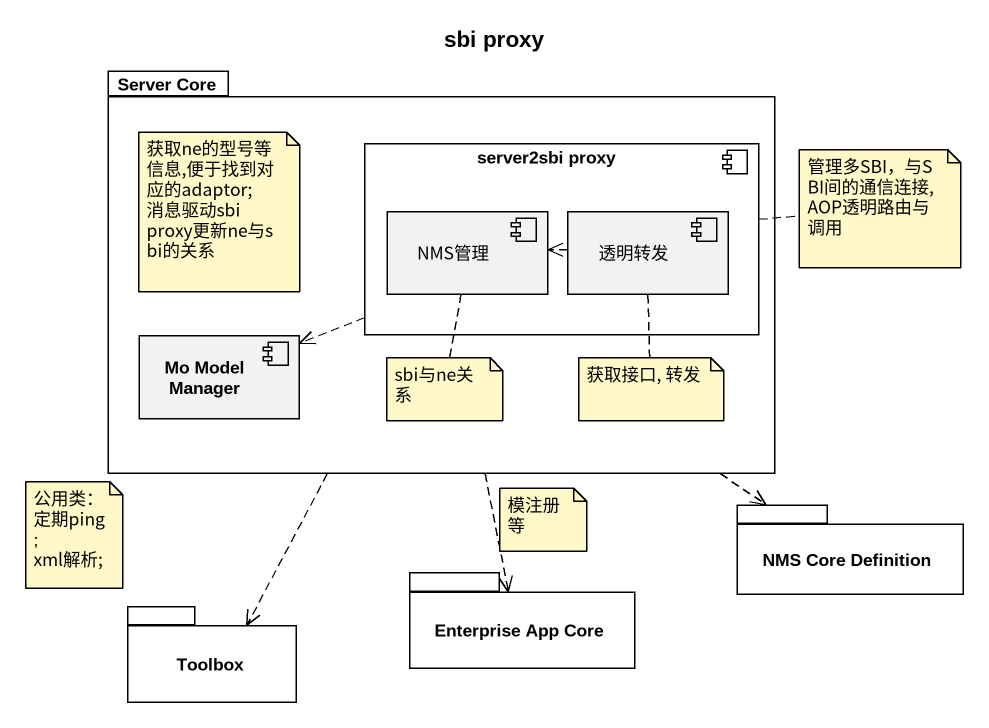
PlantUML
@startuml
title sbi proxy
package "Server Core" as Server_Core {
  component "server2sbi proxy" as server2sbi_proxy {
    component NMS管理
    component 透明转发
  }
  component "Mo Model Manager" as Mo_Model_Manager
}
package "NMS Core Definition" as NMS_Core_Definition {
}
package Toolbox {
}
package "Enterprise App Core" as Enterprise_App_Core {
}
Server_Core ..> NMS_Core_Definition
Server_Core ..> Toolbox
Server_Core ..> Enterprise_App_Core
server2sbi_proxy .left.> Mo_Model_Manager
透明转发 .left.> NMS管理
note as N1
  获取ne的型号等信息,便于找到对应的adaptor;
  消息驱动sbi proxy更新ne与sbi的关系
end note
note right of server2sbi_proxy : 管理多SBI，与SBI间的通信连接, AOP透明路由与调用
note bottom of NMS管理 : sbi与ne关系
note bottom of 透明转发 : 获取接口, 转发
note as N5
  公用类：
  定期ping;
  xml解析;
end note
note as N6
  模注册等
end note
@enduml
